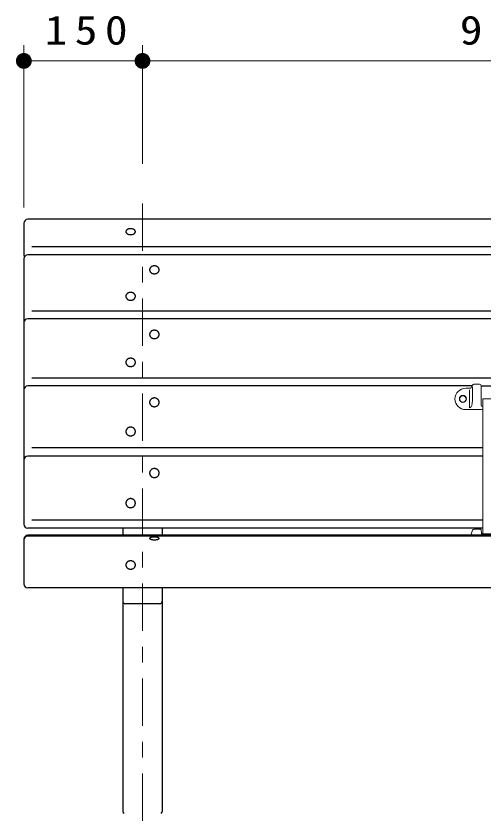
# Model space of a CAD drawing. Units: millimetres on the paper, scale 1:20. Extents: x -365 to 0, y 0 to 257.
# Drawn here: x -284 to -254.5, y 98.6 to 148.9 of the extents above; entities that cross this region are included whole.
import ezdxf

# ---------------------------------------------------------------- set-up
doc = ezdxf.new("R2010")
doc.units = ezdxf.units.MM
doc.linetypes.add('USER2', pattern=[6, 3, -1, 1, -1])
doc.layers.add('1_20', color=7, linetype='Continuous', lineweight=25)
doc.styles.add('ＭＳ ゴシック', font='')
doc.styles.get('ＭＳ ゴシック').set_extended_font_data('MS Gothic')

# ---------------------------------------------------------------- blocks, each defined once
blk = doc.blocks.new('filled_dot')
at = {"color": 0, "linetype": 'Continuous', "lineweight": -2, "const_width": 1.25}
blk.add_lwpolyline([(-0.625, 0, 1), (0.625, 0, 1)], format="xyb", close=True, dxfattribs=at)

msp = doc.modelspace()

# ---------------------------------------------------------------- linework, layer by layer
at = {"layer": '1_20', "lineweight": 13}
for p, q in [((-283.479, 136.836), (-283.479, 147.086)), ((-275.979, 139.586), (-275.979, 147.086)), ((-283.479, 146.086), (-275.979, 146.086)), ((-275.979, 146.086), (-230.979, 146.086))]:
    msp.add_line(p, q, dxfattribs=at)
at = {"layer": '1_20', "linetype": 'USER2', "lineweight": 13}
msp.add_line((-275.978, 137.086), (-275.978, 80.57), dxfattribs=at)
at = {"layer": '1_20'}
for p, q in [((-253.478, 136.086), (-283.229, 136.086)), ((-283.478, 135.836), (-283.478, 133.85)), ((-253.478, 134.345), (-282.979, 134.345)), ((-283.478, 133.586), (-283.478, 129.556)), ((-253.478, 133.836), (-283.228, 133.836)), ((-253.478, 130.278), (-282.979, 130.278)), ((-283.478, 129.556), (-283.478, 125.31)), ((-253.478, 129.806), (-283.228, 129.806)), ((-253.478, 126.055), (-282.979, 126.055)), ((-255.148, 125.56), (-283.228, 125.56)), ((-254.574, 125.56), (-252.383, 125.56)), ((-283.478, 125.31), (-283.478, 120.879)), ((-254.478, 121.644), (-282.979, 121.644)), ((-283.478, 120.879), (-283.478, 116.827)), ((-254.478, 121.129), (-283.228, 121.129)), ((-254.478, 117.092), (-282.979, 117.092)), ((-254.478, 116.577), (-283.229, 116.577)), ((-277.228, 116.577), (-277.228, 116.132)), ((-274.728, 116.577), (-274.728, 116.132)), ((-283.478, 115.882), (-283.478, 113.059)), ((-253.478, 116.132), (-283.229, 116.132)), ((-253.478, 116.08), (-283.229, 116.08)), ((-253.478, 112.809), (-283.229, 112.809)), ((-277.228, 112.809), (-277.228, 98.686)), ((-274.728, 112.809), (-274.728, 98.686)), ((-274.904, 111.801), (-277.054, 111.801))]:
    msp.add_line(p, q, dxfattribs=at)
at = {"layer": '1_20', "color": 140, "lineweight": 13}
for p, q in [((-255.553, 125.416), (-255.239, 125.416)), ((-255.217, 125.429), (-255.12, 125.613)), ((-255.114, 125.091), (-255.114, 125.508)), ((-254.674, 125.666), (-255.031, 125.666)), ((-254.574, 125.566), (-254.574, 124.324)), ((-255.31, 124.178), (-255.31, 125.315)), ((-254.478, 116.213), (-254.478, 124.74)), ((-254.478, 124.74), (-252.478, 124.74)), ((-254.478, 124.066), (-255.553, 124.066)), ((-254.478, 124.274), (-254.524, 124.274)), ((-255.116, 116.446), (-255.235, 116.132)), ((-255.023, 116.51), (-254.622, 116.51)), ((-254.561, 116.26), (-254.572, 116.463)), ((-254.511, 116.213), (-253.478, 116.213))]:
    msp.add_line(p, q, dxfattribs=at)
at = {"layer": '1_20'}
for points in [[(-277.029, 135.303), (-277.027, 135.287), (-277.024, 135.271), (-277.018, 135.255), (-277.01, 135.239), (-277, 135.224), (-276.988, 135.209), (-276.974, 135.196), (-276.958, 135.183), (-276.941, 135.17), (-276.921, 135.159), (-276.901, 135.149), (-276.879, 135.141), (-276.855, 135.133), (-276.831, 135.127), (-276.806, 135.122), (-276.781, 135.118), (-276.755, 135.116), (-276.729, 135.115), (-276.702, 135.116), (-276.676, 135.118), (-276.651, 135.122), (-276.626, 135.127), (-276.602, 135.133), (-276.579, 135.141), (-276.556, 135.149), (-276.536, 135.159), (-276.516, 135.17), (-276.499, 135.183), (-276.483, 135.196), (-276.469, 135.209), (-276.457, 135.224), (-276.447, 135.239), (-276.439, 135.255), (-276.433, 135.271), (-276.43, 135.287), (-276.429, 135.303), (-276.43, 135.32), (-276.433, 135.336), (-276.439, 135.352), (-276.447, 135.368), (-276.457, 135.383), (-276.469, 135.397), (-276.483, 135.411), (-276.499, 135.424), (-276.516, 135.436), (-276.536, 135.447), (-276.556, 135.457), (-276.579, 135.466), (-276.602, 135.474), (-276.626, 135.48), (-276.651, 135.485), (-276.676, 135.489), (-276.702, 135.491), (-276.729, 135.491), (-276.755, 135.491), (-276.781, 135.489), (-276.806, 135.485), (-276.831, 135.48), (-276.855, 135.474), (-276.879, 135.466), (-276.901, 135.457), (-276.921, 135.447), (-276.941, 135.436), (-276.958, 135.424), (-276.974, 135.411), (-276.988, 135.397), (-277, 135.383), (-277.01, 135.368), (-277.018, 135.352), (-277.024, 135.336), (-277.027, 135.32)], [(-275.529, 132.894), (-275.527, 132.872), (-275.524, 132.85), (-275.518, 132.829), (-275.51, 132.808), (-275.5, 132.788), (-275.488, 132.768), (-275.474, 132.75), (-275.458, 132.732), (-275.441, 132.716), (-275.421, 132.702), (-275.401, 132.688), (-275.379, 132.676), (-275.355, 132.666), (-275.331, 132.658), (-275.306, 132.651), (-275.281, 132.647), (-275.255, 132.644), (-275.229, 132.643), (-275.202, 132.644), (-275.176, 132.647), (-275.151, 132.651), (-275.126, 132.658), (-275.102, 132.666), (-275.079, 132.676), (-275.056, 132.688), (-275.036, 132.702), (-275.016, 132.716), (-274.999, 132.732), (-274.983, 132.75), (-274.969, 132.768), (-274.957, 132.788), (-274.947, 132.808), (-274.939, 132.829), (-274.933, 132.85), (-274.93, 132.872), (-274.929, 132.894), (-274.93, 132.916), (-274.933, 132.937), (-274.939, 132.959), (-274.947, 132.98), (-274.957, 133), (-274.969, 133.019), (-274.983, 133.038), (-274.999, 133.055), (-275.016, 133.071), (-275.036, 133.086), (-275.056, 133.1), (-275.079, 133.111), (-275.102, 133.121), (-275.126, 133.13), (-275.151, 133.136), (-275.176, 133.141), (-275.202, 133.144), (-275.229, 133.145), (-275.255, 133.144), (-275.281, 133.141), (-275.306, 133.136), (-275.331, 133.13), (-275.355, 133.121), (-275.379, 133.111), (-275.401, 133.1), (-275.421, 133.086), (-275.441, 133.071), (-275.458, 133.055), (-275.474, 133.038), (-275.488, 133.019), (-275.5, 133), (-275.51, 132.98), (-275.518, 132.959), (-275.524, 132.937), (-275.527, 132.916)], [(-277.029, 131.22), (-277.027, 131.198), (-277.024, 131.176), (-277.018, 131.155), (-277.01, 131.134), (-277, 131.114), (-276.988, 131.094), (-276.974, 131.076), (-276.958, 131.058), (-276.941, 131.042), (-276.921, 131.027), (-276.901, 131.014), (-276.879, 131.002), (-276.855, 130.992), (-276.831, 130.984), (-276.806, 130.977), (-276.781, 130.972), (-276.755, 130.97), (-276.729, 130.969), (-276.702, 130.97), (-276.676, 130.972), (-276.651, 130.977), (-276.626, 130.984), (-276.602, 130.992), (-276.579, 131.002), (-276.556, 131.014), (-276.536, 131.027), (-276.516, 131.042), (-276.499, 131.058), (-276.483, 131.076), (-276.469, 131.094), (-276.457, 131.114), (-276.447, 131.134), (-276.439, 131.155), (-276.433, 131.176), (-276.43, 131.198), (-276.429, 131.22), (-276.43, 131.242), (-276.433, 131.263), (-276.439, 131.285), (-276.447, 131.306), (-276.457, 131.326), (-276.469, 131.345), (-276.483, 131.364), (-276.499, 131.381), (-276.516, 131.397), (-276.536, 131.412), (-276.556, 131.425), (-276.579, 131.437), (-276.602, 131.447), (-276.626, 131.456), (-276.651, 131.462), (-276.676, 131.467), (-276.702, 131.47), (-276.729, 131.471), (-276.755, 131.47), (-276.781, 131.467), (-276.806, 131.462), (-276.831, 131.456), (-276.855, 131.447), (-276.879, 131.437), (-276.901, 131.425), (-276.921, 131.412), (-276.941, 131.397), (-276.958, 131.381), (-276.974, 131.364), (-276.988, 131.345), (-277, 131.326), (-277.01, 131.306), (-277.018, 131.285), (-277.024, 131.263), (-277.027, 131.242)], [(-275.529, 128.813), (-275.527, 128.79), (-275.524, 128.767), (-275.518, 128.745), (-275.51, 128.722), (-275.5, 128.701), (-275.488, 128.681), (-275.474, 128.661), (-275.458, 128.643), (-275.441, 128.626), (-275.421, 128.61), (-275.401, 128.596), (-275.379, 128.584), (-275.355, 128.573), (-275.331, 128.564), (-275.306, 128.557), (-275.281, 128.552), (-275.255, 128.549), (-275.229, 128.548), (-275.202, 128.549), (-275.176, 128.552), (-275.151, 128.557), (-275.126, 128.564), (-275.102, 128.573), (-275.079, 128.584), (-275.056, 128.596), (-275.036, 128.61), (-275.016, 128.626), (-274.999, 128.643), (-274.983, 128.661), (-274.969, 128.681), (-274.957, 128.701), (-274.947, 128.722), (-274.939, 128.745), (-274.933, 128.767), (-274.93, 128.79), (-274.929, 128.813), (-274.93, 128.836), (-274.933, 128.859), (-274.939, 128.882), (-274.947, 128.904), (-274.957, 128.925), (-274.969, 128.945), (-274.983, 128.965), (-274.999, 128.983), (-275.016, 129), (-275.036, 129.016), (-275.056, 129.03), (-275.079, 129.042), (-275.102, 129.053), (-275.126, 129.062), (-275.151, 129.069), (-275.176, 129.074), (-275.202, 129.077), (-275.229, 129.078), (-275.255, 129.077), (-275.281, 129.074), (-275.306, 129.069), (-275.331, 129.062), (-275.355, 129.053), (-275.379, 129.042), (-275.401, 129.03), (-275.421, 129.016), (-275.441, 129), (-275.458, 128.983), (-275.474, 128.965), (-275.488, 128.945), (-275.5, 128.925), (-275.51, 128.904), (-275.518, 128.882), (-275.524, 128.859), (-275.527, 128.836)], [(-277.029, 127.048), (-277.027, 127.025), (-277.024, 127.002), (-277.018, 126.979), (-277.01, 126.957), (-277, 126.936), (-276.988, 126.915), (-276.974, 126.896), (-276.958, 126.878), (-276.941, 126.86), (-276.921, 126.845), (-276.901, 126.831), (-276.879, 126.818), (-276.855, 126.808), (-276.831, 126.799), (-276.806, 126.792), (-276.781, 126.787), (-276.755, 126.784), (-276.729, 126.783), (-276.702, 126.784), (-276.676, 126.787), (-276.651, 126.792), (-276.626, 126.799), (-276.602, 126.808), (-276.579, 126.818), (-276.556, 126.831), (-276.536, 126.845), (-276.516, 126.86), (-276.499, 126.878), (-276.483, 126.896), (-276.469, 126.915), (-276.457, 126.936), (-276.447, 126.957), (-276.439, 126.979), (-276.433, 127.002), (-276.43, 127.025), (-276.429, 127.048), (-276.43, 127.071), (-276.433, 127.094), (-276.439, 127.116), (-276.447, 127.138), (-276.457, 127.16), (-276.469, 127.18), (-276.483, 127.2), (-276.499, 127.218), (-276.516, 127.235), (-276.536, 127.251), (-276.556, 127.265), (-276.579, 127.277), (-276.602, 127.288), (-276.626, 127.297), (-276.651, 127.303), (-276.676, 127.308), (-276.702, 127.312), (-276.729, 127.313), (-276.755, 127.312), (-276.781, 127.308), (-276.806, 127.303), (-276.831, 127.297), (-276.855, 127.288), (-276.879, 127.277), (-276.901, 127.265), (-276.921, 127.251), (-276.941, 127.235), (-276.958, 127.218), (-276.974, 127.2), (-276.988, 127.18), (-277, 127.16), (-277.01, 127.138), (-277.018, 127.116), (-277.024, 127.094), (-277.027, 127.071)], [(-275.529, 124.523), (-275.527, 124.499), (-275.524, 124.475), (-275.518, 124.452), (-275.51, 124.429), (-275.5, 124.406), (-275.488, 124.385), (-275.474, 124.365), (-275.458, 124.346), (-275.441, 124.328), (-275.421, 124.312), (-275.401, 124.297), (-275.379, 124.284), (-275.355, 124.273), (-275.331, 124.264), (-275.306, 124.256), (-275.281, 124.251), (-275.255, 124.248), (-275.229, 124.247), (-275.202, 124.248), (-275.176, 124.251), (-275.151, 124.256), (-275.126, 124.264), (-275.102, 124.273), (-275.079, 124.284), (-275.056, 124.297), (-275.036, 124.312), (-275.016, 124.328), (-274.999, 124.346), (-274.983, 124.365), (-274.969, 124.385), (-274.957, 124.406), (-274.947, 124.429), (-274.939, 124.452), (-274.933, 124.475), (-274.93, 124.499), (-274.929, 124.523), (-274.93, 124.547), (-274.933, 124.571), (-274.939, 124.595), (-274.947, 124.618), (-274.957, 124.64), (-274.969, 124.661), (-274.983, 124.682), (-274.999, 124.701), (-275.016, 124.719), (-275.036, 124.735), (-275.056, 124.75), (-275.079, 124.763), (-275.102, 124.774), (-275.126, 124.783), (-275.151, 124.79), (-275.176, 124.795), (-275.202, 124.799), (-275.229, 124.8), (-275.255, 124.799), (-275.281, 124.795), (-275.306, 124.79), (-275.331, 124.783), (-275.355, 124.774), (-275.379, 124.763), (-275.401, 124.75), (-275.421, 124.735), (-275.441, 124.719), (-275.458, 124.701), (-275.474, 124.682), (-275.488, 124.661), (-275.5, 124.64), (-275.51, 124.618), (-275.518, 124.595), (-275.524, 124.571), (-275.527, 124.547)], [(-277.029, 122.681), (-277.027, 122.657), (-277.024, 122.633), (-277.018, 122.609), (-277.01, 122.586), (-277, 122.564), (-276.988, 122.543), (-276.974, 122.522), (-276.958, 122.503), (-276.941, 122.485), (-276.921, 122.469), (-276.901, 122.454), (-276.879, 122.442), (-276.855, 122.43), (-276.831, 122.421), (-276.806, 122.414), (-276.781, 122.409), (-276.755, 122.406), (-276.729, 122.404), (-276.702, 122.406), (-276.676, 122.409), (-276.651, 122.414), (-276.626, 122.421), (-276.602, 122.43), (-276.579, 122.442), (-276.556, 122.454), (-276.536, 122.469), (-276.516, 122.485), (-276.499, 122.503), (-276.483, 122.522), (-276.469, 122.543), (-276.457, 122.564), (-276.447, 122.586), (-276.439, 122.609), (-276.433, 122.633), (-276.43, 122.657), (-276.429, 122.681), (-276.43, 122.705), (-276.433, 122.729), (-276.439, 122.752), (-276.447, 122.775), (-276.457, 122.798), (-276.469, 122.819), (-276.483, 122.839), (-276.499, 122.858), (-276.516, 122.876), (-276.536, 122.893), (-276.556, 122.907), (-276.579, 122.92), (-276.602, 122.931), (-276.626, 122.941), (-276.651, 122.948), (-276.676, 122.953), (-276.702, 122.956), (-276.729, 122.957), (-276.755, 122.956), (-276.781, 122.953), (-276.806, 122.948), (-276.831, 122.941), (-276.855, 122.931), (-276.879, 122.92), (-276.901, 122.907), (-276.921, 122.893), (-276.941, 122.876), (-276.958, 122.858), (-276.974, 122.839), (-276.988, 122.819), (-277, 122.798), (-277.01, 122.775), (-277.018, 122.752), (-277.024, 122.729), (-277.027, 122.705)], [(-275.529, 120.056), (-275.527, 120.032), (-275.524, 120.007), (-275.518, 119.983), (-275.51, 119.959), (-275.5, 119.936), (-275.488, 119.914), (-275.474, 119.893), (-275.458, 119.873), (-275.441, 119.855), (-275.421, 119.838), (-275.401, 119.823), (-275.379, 119.81), (-275.355, 119.798), (-275.331, 119.789), (-275.306, 119.781), (-275.281, 119.776), (-275.255, 119.772), (-275.229, 119.771), (-275.202, 119.772), (-275.176, 119.776), (-275.151, 119.781), (-275.126, 119.789), (-275.102, 119.798), (-275.079, 119.81), (-275.056, 119.823), (-275.036, 119.838), (-275.016, 119.855), (-274.999, 119.873), (-274.983, 119.893), (-274.969, 119.914), (-274.957, 119.936), (-274.947, 119.959), (-274.939, 119.983), (-274.933, 120.007), (-274.93, 120.032), (-274.929, 120.056), (-274.93, 120.081), (-274.933, 120.106), (-274.939, 120.13), (-274.947, 120.154), (-274.957, 120.177), (-274.969, 120.199), (-274.983, 120.22), (-274.999, 120.24), (-275.016, 120.258), (-275.036, 120.275), (-275.056, 120.29), (-275.079, 120.303), (-275.102, 120.315), (-275.126, 120.324), (-275.151, 120.332), (-275.176, 120.337), (-275.202, 120.34), (-275.229, 120.341), (-275.255, 120.34), (-275.281, 120.337), (-275.306, 120.332), (-275.331, 120.324), (-275.355, 120.315), (-275.379, 120.303), (-275.401, 120.29), (-275.421, 120.275), (-275.441, 120.258), (-275.458, 120.24), (-275.474, 120.22), (-275.488, 120.199), (-275.5, 120.177), (-275.51, 120.154), (-275.518, 120.13), (-275.524, 120.106), (-275.527, 120.081)], [(-277.029, 118.157), (-277.027, 118.132), (-277.024, 118.107), (-277.018, 118.083), (-277.01, 118.059), (-277, 118.036), (-276.988, 118.014), (-276.974, 117.993), (-276.958, 117.973), (-276.941, 117.955), (-276.921, 117.938), (-276.901, 117.923), (-276.879, 117.91), (-276.855, 117.898), (-276.831, 117.889), (-276.806, 117.881), (-276.781, 117.876), (-276.755, 117.873), (-276.729, 117.872), (-276.702, 117.873), (-276.676, 117.876), (-276.651, 117.881), (-276.626, 117.889), (-276.602, 117.898), (-276.579, 117.91), (-276.556, 117.923), (-276.536, 117.938), (-276.516, 117.955), (-276.499, 117.973), (-276.483, 117.993), (-276.469, 118.014), (-276.457, 118.036), (-276.447, 118.059), (-276.439, 118.083), (-276.433, 118.107), (-276.43, 118.132), (-276.429, 118.157), (-276.43, 118.181), (-276.433, 118.206), (-276.439, 118.23), (-276.447, 118.254), (-276.457, 118.277), (-276.469, 118.299), (-276.483, 118.32), (-276.499, 118.34), (-276.516, 118.358), (-276.536, 118.375), (-276.556, 118.39), (-276.579, 118.403), (-276.602, 118.415), (-276.626, 118.424), (-276.651, 118.432), (-276.676, 118.437), (-276.702, 118.441), (-276.729, 118.442), (-276.755, 118.441), (-276.781, 118.437), (-276.806, 118.432), (-276.831, 118.424), (-276.855, 118.415), (-276.879, 118.403), (-276.901, 118.39), (-276.921, 118.375), (-276.941, 118.358), (-276.958, 118.34), (-276.974, 118.32), (-276.988, 118.299), (-277, 118.277), (-277.01, 118.254), (-277.018, 118.23), (-277.024, 118.206), (-277.027, 118.181)], [(-275.529, 115.93), (-275.527, 115.922), (-275.524, 115.915), (-275.518, 115.907), (-275.51, 115.9), (-275.5, 115.894), (-275.488, 115.887), (-275.474, 115.881), (-275.458, 115.875), (-275.441, 115.869), (-275.421, 115.864), (-275.401, 115.86), (-275.379, 115.856), (-275.355, 115.852), (-275.331, 115.849), (-275.306, 115.847), (-275.281, 115.846), (-275.255, 115.845), (-275.229, 115.844), (-275.202, 115.845), (-275.176, 115.846), (-275.151, 115.847), (-275.126, 115.849), (-275.102, 115.852), (-275.079, 115.856), (-275.056, 115.86), (-275.036, 115.864), (-275.016, 115.869), (-274.999, 115.875), (-274.983, 115.881), (-274.969, 115.887), (-274.957, 115.894), (-274.947, 115.9), (-274.939, 115.907), (-274.933, 115.915), (-274.93, 115.922), (-274.929, 115.93), (-274.93, 115.937), (-274.933, 115.944), (-274.939, 115.952), (-274.947, 115.959), (-274.957, 115.966), (-274.969, 115.972), (-274.983, 115.978), (-274.999, 115.984), (-275.016, 115.99), (-275.036, 115.995), (-275.056, 115.999), (-275.079, 116.003), (-275.102, 116.007), (-275.126, 116.01), (-275.151, 116.012), (-275.176, 116.013), (-275.202, 116.014), (-275.229, 116.015), (-275.255, 116.014), (-275.281, 116.013), (-275.306, 116.012), (-275.331, 116.01), (-275.355, 116.007), (-275.379, 116.003), (-275.401, 115.999), (-275.421, 115.995), (-275.441, 115.99), (-275.458, 115.984), (-275.474, 115.978), (-275.488, 115.972), (-275.5, 115.966), (-275.51, 115.959), (-275.518, 115.952), (-275.524, 115.944), (-275.527, 115.937)], [(-277.029, 114.25), (-277.027, 114.227), (-277.024, 114.204), (-277.018, 114.182), (-277.01, 114.16), (-277, 114.138), (-276.988, 114.118), (-276.974, 114.099), (-276.958, 114.08), (-276.941, 114.063), (-276.921, 114.048), (-276.901, 114.034), (-276.879, 114.022), (-276.855, 114.011), (-276.831, 114.002), (-276.806, 113.995), (-276.781, 113.99), (-276.755, 113.987), (-276.729, 113.986), (-276.702, 113.987), (-276.676, 113.99), (-276.651, 113.995), (-276.626, 114.002), (-276.602, 114.011), (-276.579, 114.022), (-276.556, 114.034), (-276.536, 114.048), (-276.516, 114.063), (-276.499, 114.08), (-276.483, 114.099), (-276.469, 114.118), (-276.457, 114.138), (-276.447, 114.16), (-276.439, 114.182), (-276.433, 114.204), (-276.43, 114.227), (-276.429, 114.25), (-276.43, 114.273), (-276.433, 114.296), (-276.439, 114.318), (-276.447, 114.34), (-276.457, 114.361), (-276.469, 114.382), (-276.483, 114.401), (-276.499, 114.419), (-276.516, 114.436), (-276.536, 114.452), (-276.556, 114.466), (-276.579, 114.478), (-276.602, 114.489), (-276.626, 114.498), (-276.651, 114.505), (-276.676, 114.51), (-276.702, 114.513), (-276.729, 114.514), (-276.755, 114.513), (-276.781, 114.51), (-276.806, 114.505), (-276.831, 114.498), (-276.855, 114.489), (-276.879, 114.478), (-276.901, 114.466), (-276.921, 114.452), (-276.941, 114.436), (-276.958, 114.419), (-276.974, 114.401), (-276.988, 114.382), (-277, 114.361), (-277.01, 114.34), (-277.018, 114.318), (-277.024, 114.296), (-277.027, 114.273)]]:
    msp.add_lwpolyline(points, close=True, dxfattribs=at)
at = {"layer": '1_20', "color": 140, "lineweight": 13}
msp.add_lwpolyline([(-255.31, 124.178), (-255.273, 124.196), (-255.238, 124.219), (-255.208, 124.246), (-255.183, 124.279), (-255.165, 124.315), (-255.153, 124.358), (-255.145, 124.406), (-255.14, 124.462), (-255.135, 124.531), (-255.131, 124.607), (-255.127, 124.687), (-255.124, 124.769), (-255.121, 124.849), (-255.119, 124.924), (-255.118, 124.993), (-255.116, 125.051), (-255.115, 125.097), (-255.115, 125.126), (-255.115, 125.137), (-255.114, 125.126), (-255.114, 125.091)], dxfattribs=at)
at = {"layer": '1_20', "lineweight": 13}
msp.add_circle((-255.728, 124.741), 0.225, dxfattribs=at)
at = {"layer": '1_20', "color": 140, "lineweight": 13}
msp.add_circle((-255.728, 124.741), 0.2, dxfattribs=at)
at = {"layer": '1_20'}
for centre, radius, start, end in [((-283.228, 135.836), 0.25, 90, 180), ((-283.228, 133.85), 0.25, 180, 211.8804), ((-283.228, 133.586), 0.25, 90, 180), ((-283.228, 129.556), 0.25, 90, 180), ((-283.228, 125.31), 0.25, 90, 180), ((-283.228, 120.879), 0.25, 90, 180), ((-283.228, 116.827), 0.25, 180, 270), ((-283.228, 115.882), 0.25, 90, 180), ((-283.228, 115.83), 0.25, 90, 180), ((-283.228, 113.059), 0.25, 180, 270), ((-277.053, 111.976), 0.175, 180, 270), ((-274.903, 111.976), 0.175, 270, 0), ((-277.129, 98.686), 0.1, 180, 270), ((-274.829, 98.686), 0.1, 270, 0)]:
    msp.add_arc(centre, radius, start, end, dxfattribs=at)
at = {"layer": '1_20', "color": 140, "lineweight": 13}
for centre, radius, start, end in [((-255.553, 124.741), 0.675, 90, 270), ((-255.239, 125.441), 0.025, 270, 332.1325), ((-255.031, 125.566), 0.1, 90, 152.1325), ((-254.674, 125.566), 0.1, 0, 90), ((-254.524, 124.324), 0.05, 180, 270), ((-255.023, 116.41), 0.1, 90, 159.2031), ((-254.622, 116.46), 0.05, 3, 90), ((-254.511, 116.263), 0.05, 183, 270)]:
    msp.add_arc(centre, radius, start, end, dxfattribs=at)

# ---------------------------------------------------------------- block references
at = {"layer": '1_20', "lineweight": 13, "xscale": 0.4, "yscale": 0.4}
for p in [(-283.479, 146.086), (-275.979, 146.086)]:
    msp.add_blockref('filled_dot', p, dxfattribs=at)
at = {"layer": '1_20', "lineweight": 13, "xscale": 0.4, "yscale": 0.4, "rotation": 180}
msp.add_blockref('filled_dot', (-275.979, 146.086), dxfattribs=at)

# ---------------------------------------------------------------- texts
at = {"layer": '1_20', "char_height": 1.833, "attachment_point": 8, "style": 'ＭＳ ゴシック'}
for s, insert in [('\\T1.33;\\W1.15;150', (-279.307, 147.086)), ('\\T1.33;\\W1.15;900', (-253.062, 147.086))]:
    msp.add_mtext(s, dxfattribs=dict(at, insert=insert))

doc.saveas('drawing.dxf')
